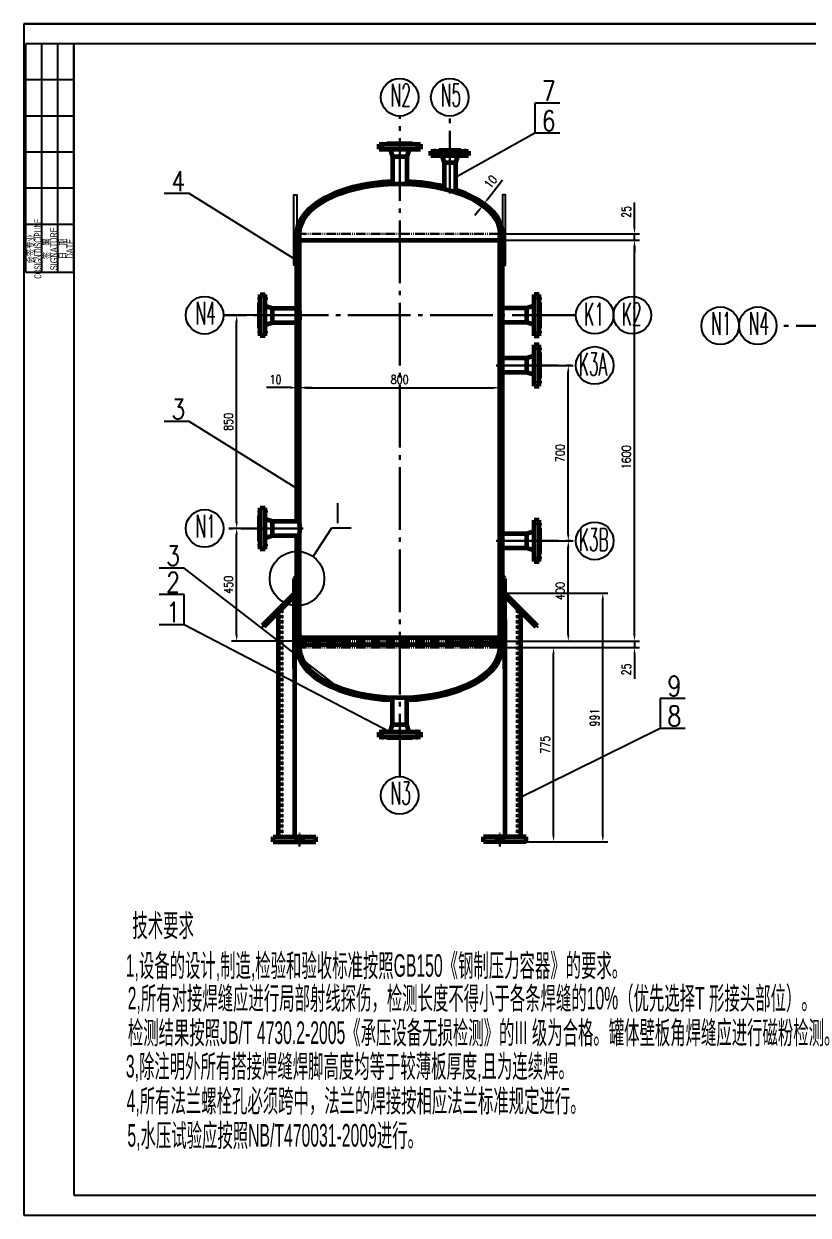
# Model space of a CAD drawing. Header units: millimetres. Extents: x 45618 to 52346, y 25375 to 30127.
# Drawn here: x 45618 to 48749, y 25375 to 30127 of the extents above; entities that cross this region are included whole.
import ezdxf
from ezdxf.enums import TextEntityAlignment as Align

# ---------------------------------------------------------------- set-up
doc = ezdxf.new("R2010")
doc.units = ezdxf.units.MM
for name, pattern in [('JXX-L', [2.95, 1.9, -0.25, 0.15, -0.25, 0.15, -0.25]), ('XX-L', [1.25, 0.75, -0.5]), ('ZXX-L', [3.28, 2.5, -0.3, 0.18, -0.3]), ('ZXX-S', [1.27, 0.75, -0.2, 0.12, -0.2])]:
    doc.linetypes.add(name, pattern=pattern)
for name, color, linetype in [('01粗实线层', 7, 'Continuous'), ('09图框与明细表层', 4, 'Continuous'), ('11引出线层', 4, 'Continuous'), ('2细线层', 4, 'Continuous'), ('7标注层', 4, 'Continuous')]:
    doc.layers.add(name, color=color, linetype=linetype)
for name, color, linetype, lineweight in [('A 粗实线', 7, 'Continuous', 60), ('D 短中心线', 1, 'ZXX-S', 30), ('E 长中心线', 1, 'ZXX-L', 30), ('G 长虚线', 6, 'XX-L', 40), ('I 长双点线', 3, 'JXX-L', 30)]:
    doc.layers.add(name, color=color, linetype=linetype, lineweight=lineweight)
doc.styles.add('PC_TEXTSTYLE', font='romans.shx', dxfattribs={"width": 0.75, "bigfont": 'hztxt.shx'})
doc.styles.get("Standard").update_dxf_attribs({"font": 'arial.ttf'})
doc.styles.add('TH_GBDIM', font='romans.shx', dxfattribs={"width": 0.8, "bigfont": 'gbcbig.shx'})
doc.styles.add('残雪', font='romans.shx', dxfattribs={"width": 0.5, "bigfont": 'hztxt.shx'})
doc.dimstyles.new('TH_GBDIM', dxfattribs={"dimscale": 10, "dimtxt": 3.5, "dimasz": 2.5, "dimexe": 2, "dimexo": 0, "dimgap": 1.5, "dimtad": 1, "dimdec": 0, "dimzin": 0, "dimdsep": 46, "dimtxsty": 'TH_GBDIM', "dimcen": 2.5, "dimclrd": 130, "dimclre": 130, "dimclrt": 3, "dimadec": 0, "dimazin": 0, "dimtfac": 0.714286, "dimtdec": 0, "dimtmove": 0, "dimatfit": 3, "dimfxl": 1, "dimtzin": 0, "dimlwd": -1, "dimlwe": -1, "dimarcsym": 0})

# ---------------------------------------------------------------- blocks, each defined once
blk = doc.blocks.new('A$C52DB683A')
at = {"layer": '09图框与明细表层', "color": 7}
for p, q in [((24, 114), (0, 114)), ((0, 0), (0, 114)), ((24, 0), (24, 114)), ((24, 0), (0, 0))]:
    blk.add_line(p, q, dxfattribs=at)
at = {"layer": '11引出线层'}
for p, q in [((8, 0), (8, 114)), ((16, 0), (16, 114)), ((24, 96), (0, 96)), ((24, 78), (0, 78)), ((24, 60), (0, 60)), ((24, 42), (0, 42)), ((24, 24), (0, 24))]:
    blk.add_line(p, q, dxfattribs=at)
at = {"layer": '09图框与明细表层', "color": 7}
for s, width, p in [('会签专业', 0.75, (2.25, 11.83)), ('COSIGN DISCIPLINE', 0.5, (6, 11.83)), ('SIGNATURE', 0.75, (14, 11.83)), ('签   署', 0.75, (10.5, 11.83)), ('日   期', 0.75, (18.25, 11.83)), ('DATE', 0.75, (22, 11.83))]:
    blk.add_text(s, height=3.5, rotation=90, dxfattribs=dict(at, width=width)).set_placement(p, align=Align.MIDDLE)
blk = doc.blocks.new('*D83')
at = {"color": 130, "transparency": 16777216}
for p, q in [((46718.3, 28648), (46718.3, 28695.3)), ((46743.3, 28675.3), (47493.3, 28675.3)), ((47518.3, 28648), (47518.3, 28695.3))]:
    blk.add_line(p, q, dxfattribs=at)
for points in [[(46743.3, 28679.4), (46743.3, 28671.1), (46718.3, 28675.3)], [(47493.3, 28679.4), (47493.3, 28671.1), (47518.3, 28675.3)]]:
    blk.add_solid(points, dxfattribs=at)
at = {"layer": 'Defpoints', "color": 0, "transparency": 16777216}
for p in [(47518.3, 28675.3), (46718.3, 28648), (47518.3, 28648)]:
    blk.add_point(p, dxfattribs=at)
at = {"color": 3, "transparency": 16777216, "insert": (47118.3, 28707.8), "char_height": 35, "attachment_point": 5, "style": 'TH_GBDIM'}
blk.add_mtext('800', dxfattribs=at)
blk = doc.blocks.new('*D84')
at = {"color": 130, "transparency": 16777216}
for p, q in [((46683.3, 28675.9), (46587, 28675.9)), ((46708.3, 28675.3), (46708.3, 28695.9)), ((46718.3, 28675.9), (46708.3, 28675.9)), ((46718.3, 28675.3), (46718.3, 28695.9)), ((46743.3, 28675.9), (46768.3, 28675.9))]:
    blk.add_line(p, q, dxfattribs=at)
for points in [[(46683.3, 28680), (46683.3, 28671.7), (46708.3, 28675.9)], [(46743.3, 28680), (46743.3, 28671.7), (46718.3, 28675.9)]]:
    blk.add_solid(points, dxfattribs=at)
at = {"layer": 'Defpoints', "color": 0, "transparency": 16777216}
for p in [(46708.3, 28675.3), (46718.3, 28675.9), (46718.3, 28675.3)]:
    blk.add_point(p, dxfattribs=at)
at = {"color": 3, "transparency": 16777216, "insert": (46622.6, 28708.4), "char_height": 35, "attachment_point": 5, "style": 'TH_GBDIM'}
blk.add_mtext('10', dxfattribs=at)
blk = doc.blocks.new('*D85')
at = {"color": 130, "transparency": 16777216}
for p, q in [((47336.5, 29264.3), (48075.7, 29264.3)), ((48055.7, 27689.3), (48055.7, 29239.3)), ((47336.5, 27664.3), (48075.7, 27664.3))]:
    blk.add_line(p, q, dxfattribs=at)
for points in [[(48051.5, 29239.3), (48059.9, 29239.3), (48055.7, 29264.3)], [(48051.5, 27689.3), (48059.9, 27689.3), (48055.7, 27664.3)]]:
    blk.add_solid(points, dxfattribs=at)
at = {"layer": 'Defpoints', "color": 0, "transparency": 16777216}
for p in [(47336.5, 29264.3), (48055.7, 29264.3), (47336.5, 27664.3)]:
    blk.add_point(p, dxfattribs=at)
at = {"color": 3, "transparency": 16777216, "insert": (48023.2, 28398), "char_height": 35, "attachment_point": 5, "rotation": 90, "style": 'TH_GBDIM'}
blk.add_mtext('1600', dxfattribs=at)
blk = doc.blocks.new('*D86')
at = {"color": 130, "transparency": 16777216}
for p, q in [((48055.7, 29314.3), (48055.7, 29414.6)), ((47475.7, 29289.3), (48075.7, 29289.3)), ((48055.7, 29264.3), (48055.7, 29289.3)), ((47475.7, 29264.3), (48075.7, 29264.3)), ((48055.7, 29239.3), (48055.7, 29214.3))]:
    blk.add_line(p, q, dxfattribs=at)
for points in [[(48051.5, 29314.3), (48059.9, 29314.3), (48055.7, 29289.3)], [(48051.5, 29239.3), (48059.9, 29239.3), (48055.7, 29264.3)]]:
    blk.add_solid(points, dxfattribs=at)
at = {"layer": 'Defpoints', "color": 0, "transparency": 16777216}
for p in [(47475.7, 29289.3), (48055.7, 29289.3), (47475.7, 29264.3)]:
    blk.add_point(p, dxfattribs=at)
at = {"color": 3, "transparency": 16777216, "insert": (48023.2, 29376.9), "char_height": 35, "attachment_point": 5, "rotation": 90, "style": 'TH_GBDIM'}
blk.add_mtext('25', dxfattribs=at)
blk = doc.blocks.new('*D87')
at = {"color": 130, "transparency": 16777216}
for p, q in [((48055.7, 27689.3), (48055.7, 27714.3)), ((47492.5, 27664.3), (48075.7, 27664.3)), ((48055.7, 27664.3), (48055.7, 27639.3)), ((47492.5, 27639.3), (48075.7, 27639.3)), ((48055.7, 27614.3), (48055.7, 27513.9))]:
    blk.add_line(p, q, dxfattribs=at)
for points in [[(48051.5, 27689.3), (48059.9, 27689.3), (48055.7, 27664.3)], [(48051.5, 27614.3), (48059.9, 27614.3), (48055.7, 27639.3)]]:
    blk.add_solid(points, dxfattribs=at)
at = {"layer": 'Defpoints', "color": 0, "transparency": 16777216}
for p in [(47492.5, 27664.3), (47492.5, 27639.3), (48055.7, 27639.3)]:
    blk.add_point(p, dxfattribs=at)
at = {"color": 3, "transparency": 16777216, "insert": (48023.2, 27551.6), "char_height": 35, "attachment_point": 5, "rotation": 90, "style": 'TH_GBDIM'}
blk.add_mtext('25', dxfattribs=at)
blk = doc.blocks.new('*D88')
at = {"color": 130, "transparency": 16777216}
for p, q in [((47538.3, 27855.6), (47949.2, 27855.6)), ((47929.2, 26889.3), (47929.2, 27830.6)), ((47479.3, 26864.3), (47949.2, 26864.3))]:
    blk.add_line(p, q, dxfattribs=at)
for points in [[(47925, 27830.6), (47933.4, 27830.6), (47929.2, 27855.6)], [(47925, 26889.3), (47933.4, 26889.3), (47929.2, 26864.3)]]:
    blk.add_solid(points, dxfattribs=at)
at = {"layer": 'Defpoints', "color": 0, "transparency": 16777216}
for p in [(47538.3, 27855.6), (47929.2, 27855.6), (47479.3, 26864.3)]:
    blk.add_point(p, dxfattribs=at)
at = {"color": 3, "transparency": 16777216, "insert": (47896.7, 27359.9), "char_height": 35, "attachment_point": 5, "rotation": 90, "style": 'TH_GBDIM'}
blk.add_mtext('991', dxfattribs=at)
blk = doc.blocks.new('*D89')
at = {"color": 130, "transparency": 16777216}
for p, q in [((47518.3, 27639.3), (47752.4, 27639.3)), ((47732.4, 26889.3), (47732.4, 27614.3)), ((47559.5, 26864.3), (47752.4, 26864.3))]:
    blk.add_line(p, q, dxfattribs=at)
for points in [[(47728.3, 27614.3), (47736.6, 27614.3), (47732.4, 27639.3)], [(47728.3, 26889.3), (47736.6, 26889.3), (47732.4, 26864.3)]]:
    blk.add_solid(points, dxfattribs=at)
at = {"layer": 'Defpoints', "color": 0, "transparency": 16777216}
for p in [(47518.3, 27639.3), (47732.4, 27639.3), (47559.5, 26864.3)]:
    blk.add_point(p, dxfattribs=at)
at = {"color": 3, "transparency": 16777216, "insert": (47699.9, 27251.8), "char_height": 35, "attachment_point": 5, "rotation": 90, "style": 'TH_GBDIM'}
blk.add_mtext('775', dxfattribs=at)
blk = doc.blocks.new('*D90')
at = {"color": 130, "transparency": 16777216}
for p, q in [((46640.1, 28114.3), (46447.4, 28114.3)), ((46467.4, 27689.3), (46467.4, 28089.3)), ((46883.1, 27664.3), (46447.4, 27664.3))]:
    blk.add_line(p, q, dxfattribs=at)
for points in [[(46463.3, 28089.3), (46471.6, 28089.3), (46467.4, 28114.3)], [(46463.3, 27689.3), (46471.6, 27689.3), (46467.4, 27664.3)]]:
    blk.add_solid(points, dxfattribs=at)
at = {"layer": 'Defpoints', "color": 0, "transparency": 16777216}
for p in [(46467.4, 28114.3), (46640.1, 28114.3), (46883.1, 27664.3)]:
    blk.add_point(p, dxfattribs=at)
at = {"color": 3, "transparency": 16777216, "insert": (46434.9, 27889.3), "char_height": 35, "attachment_point": 5, "rotation": 90, "style": 'TH_GBDIM'}
blk.add_mtext('450', dxfattribs=at)
blk = doc.blocks.new('*D91')
at = {"color": 130, "transparency": 16777216}
for p, q in [((47571.9, 28064.3), (47811.5, 28064.3)), ((47791.5, 27689.3), (47791.5, 28039.3)), ((47556.2, 27664.3), (47811.5, 27664.3))]:
    blk.add_line(p, q, dxfattribs=at)
for points in [[(47787.4, 28039.3), (47795.7, 28039.3), (47791.5, 28064.3)], [(47787.4, 27689.3), (47795.7, 27689.3), (47791.5, 27664.3)]]:
    blk.add_solid(points, dxfattribs=at)
at = {"layer": 'Defpoints', "color": 0, "transparency": 16777216}
for p in [(47571.9, 28064.3), (47791.5, 28064.3), (47556.2, 27664.3)]:
    blk.add_point(p, dxfattribs=at)
at = {"color": 3, "transparency": 16777216, "insert": (47759, 27864.3), "char_height": 35, "attachment_point": 5, "rotation": 90, "style": 'TH_GBDIM'}
blk.add_mtext('400', dxfattribs=at)
blk = doc.blocks.new('*D92')
at = {"color": 130, "transparency": 16777216}
for p, q in [((46655.7, 28964.3), (46447.4, 28964.3)), ((46467.4, 28139.3), (46467.4, 28939.3)), ((46655.7, 28114.3), (46447.4, 28114.3))]:
    blk.add_line(p, q, dxfattribs=at)
for points in [[(46463.3, 28939.3), (46471.6, 28939.3), (46467.4, 28964.3)], [(46463.3, 28139.3), (46471.6, 28139.3), (46467.4, 28114.3)]]:
    blk.add_solid(points, dxfattribs=at)
at = {"layer": 'Defpoints', "color": 0, "transparency": 16777216}
for p in [(46467.4, 28964.3), (46655.7, 28964.3), (46655.7, 28114.3)]:
    blk.add_point(p, dxfattribs=at)
at = {"color": 3, "transparency": 16777216, "insert": (46434.9, 28539.3), "char_height": 35, "attachment_point": 5, "rotation": 90, "style": 'TH_GBDIM'}
blk.add_mtext('850', dxfattribs=at)
blk = doc.blocks.new('*D93')
at = {"color": 130, "transparency": 16777216}
for p, q in [((47571.9, 28764.3), (47811.5, 28764.3)), ((47791.5, 28089.3), (47791.5, 28739.3)), ((47571.9, 28064.3), (47811.5, 28064.3))]:
    blk.add_line(p, q, dxfattribs=at)
for points in [[(47787.4, 28739.3), (47795.7, 28739.3), (47791.5, 28764.3)], [(47787.4, 28089.3), (47795.7, 28089.3), (47791.5, 28064.3)]]:
    blk.add_solid(points, dxfattribs=at)
at = {"layer": 'Defpoints', "color": 0, "transparency": 16777216}
for p in [(47571.9, 28764.3), (47791.5, 28764.3), (47571.9, 28064.3)]:
    blk.add_point(p, dxfattribs=at)
at = {"color": 3, "transparency": 16777216, "insert": (47759, 28414.3), "char_height": 35, "attachment_point": 5, "rotation": 90, "style": 'TH_GBDIM'}
blk.add_mtext('700', dxfattribs=at)
blk = doc.blocks.new('*D94')
at = {"color": 130, "transparency": 16777216}
for p, q in [((47470.3, 29429), (47529.3, 29505.2)), ((47460.1, 29405.2), (47439.2, 29421.4)), ((47434, 29381.9), (47418.7, 29362.1)), ((47454.3, 29397.8), (47433.4, 29413.9)), ((47449.3, 29401.7), (47455, 29409.2))]:
    blk.add_line(p, q, dxfattribs=at)
for points in [[(47467, 29431.5), (47473.6, 29426.4), (47455, 29409.2)], [(47430.7, 29384.5), (47437.3, 29379.4), (47449.3, 29401.7)]]:
    blk.add_solid(points, dxfattribs=at)
at = {"layer": 'Defpoints', "color": 0, "transparency": 16777216}
for p in [(47454.3, 29397.8), (47455, 29409.2), (47460.1, 29405.2)]:
    blk.add_point(p, dxfattribs=at)
at = {"color": 3, "transparency": 16777216, "insert": (47481.7, 29496.8), "char_height": 35, "attachment_point": 5, "rotation": 52.2844, "style": 'TH_GBDIM'}
blk.add_mtext('10', dxfattribs=at)

msp = doc.modelspace()

# ---------------------------------------------------------------- hatches: boundary and pattern name
at = {"layer": 'A 粗实线'}
for points in [[(46708.3, 27924.1), (46708.3, 27914.3), (46698.3, 27914.3)], [(47528.3, 27924.1), (47528.3, 27914.3), (47538.3, 27914.3)], [(46698.3, 27714.3), (46708.3, 27714.3), (46708.3, 27705.3)], [(47538.3, 27714.3), (47528.3, 27714.3), (47528.3, 27705.3)], [(46718.3, 27679.3), (46726.3, 27679.3), (46718.3, 27686.4)], [(47518.3, 27679.3), (47510.3, 27679.3), (47518.3, 27686.4)]]:
    msp.add_hatch(color=256, dxfattribs=at).paths.add_polyline_path(points)

# ---------------------------------------------------------------- linework, layer by layer
at = {"color": 0}
for p, q in [((46772.6, 28002.2), (46848, 28117.1)), ((46848, 28117.1), (46924.2, 28117.1))]:
    msp.add_line(p, q, dxfattribs=at)
for points in [[(46708.3, 29164.3), (46696.3, 29164.3), (46696.3, 29444.3), (46708.3, 29444.3)], [(47528.3, 29164.3), (47540.3, 29164.3), (47540.3, 29444.3), (47528.3, 29444.3)]]:
    msp.add_lwpolyline(points, close=True, dxfattribs=at)
for centre, radius in [((47118.3, 29833.7), 75), ((47318.3, 29833.7), 75), ((46339.6, 28964.3), 75), ((47897, 28964.8), 75), ((48047, 28964.8), 75), ((48398, 28922.7), 75), ((48548, 28922.7), 75), ((47897, 28764.3), 75), ((46339.6, 28114.3), 75), ((47897, 28064.3), 75), ((46708.3, 27914.3), 108.9), ((47118.3, 27049.3), 75)]:
    msp.add_circle(centre, radius, dxfattribs=at)
at = {"layer": '09图框与明细表层'}
for p, q in [((45617.7, 30126.9), (52345.7, 30126.9)), ((45617.7, 30126.9), (45617.7, 25374.9)), ((52345.7, 30126.9), (45617.7, 30126.9)), ((45617.7, 25374.9), (52345.7, 25374.9))]:
    msp.add_line(p, q, dxfattribs=at)
at = {"layer": '09图框与明细表层', "color": 7}
for p, q in [((52265.7, 30046.9), (45817.7, 30046.9)), ((45817.7, 30046.9), (45817.7, 25454.9)), ((45817.7, 25454.9), (52265.7, 25454.9))]:
    msp.add_line(p, q, dxfattribs=at)
at = {"layer": '7标注层'}
for p, q in [((47757.3, 29810.7), (47657.3, 29810.7)), ((47657.3, 29810.7), (47657.3, 29690.7)), ((47657.3, 29690.7), (47340.8, 29514.5)), ((47757.3, 29690.7), (47657.3, 29690.7)), ((46278.2, 29450.2), (46178.2, 29450.2)), ((46708.3, 29183.1), (46278.2, 29450.2)), ((46278.2, 28540.4), (46178.2, 28540.4)), ((46708.3, 28273.3), (46278.2, 28540.4)), ((46257.7, 27955.8), (46157.7, 27955.8)), ((46873, 27481.3), (46257.7, 27955.8)), ((46257.7, 27850.2), (46157.7, 27850.2)), ((46257.7, 27730.2), (46257.7, 27850.2)), ((46257.7, 27730.2), (46157.7, 27730.2)), ((47080.3, 27301.9), (46257.7, 27730.2)), ((48258.7, 27436.3), (48158.7, 27436.3)), ((48158.7, 27436.3), (48158.7, 27316.3)), ((48158.7, 27316.3), (47587.8, 27034.2)), ((48258.7, 27316.3), (48158.7, 27316.3))]:
    msp.add_line(p, q, dxfattribs=at)
at = {"layer": 'A 粗实线'}
for p, q in [((47035.8, 29626.3), (47035.8, 29646.3)), ((47035.8, 29646.3), (47200.8, 29646.3)), ((47035.8, 29626.3), (47200.8, 29626.3)), ((47067.3, 29646.3), (47067.3, 29649.3)), ((47067.3, 29649.3), (47169.3, 29649.3)), ((47080.3, 29626.3), (47089.8, 29597.3)), ((47156.3, 29626.3), (47146.8, 29597.3)), ((47169.3, 29649.3), (47169.3, 29646.3)), ((47200.8, 29646.3), (47200.8, 29626.3)), ((47243.3, 29601.6), (47243.3, 29619.6)), ((47243.3, 29619.6), (47393.3, 29619.6)), ((47274.3, 29619.6), (47274.3, 29622.6)), ((47274.3, 29622.6), (47362.3, 29622.6)), ((47362.3, 29622.6), (47362.3, 29619.6)), ((47393.3, 29619.6), (47393.3, 29601.6)), ((47089.8, 29597.3), (47089.8, 29488.8)), ((47089.8, 29597.3), (47146.8, 29597.3)), ((47146.8, 29597.3), (47146.8, 29488.8)), ((47243.3, 29601.6), (47393.3, 29601.6)), ((47286.3, 29601.6), (47295.8, 29573.6)), ((47295.8, 29573.6), (47295.8, 29468.5)), ((47295.8, 29573.6), (47340.8, 29573.6)), ((47350.3, 29601.6), (47340.8, 29573.6)), ((47340.8, 29573.6), (47340.8, 29455.5)), ((47089.8, 29488.8), (47146.8, 29488.8)), ((46708.3, 28142.8), (46708.3, 29289.3)), ((46718.3, 28142.8), (46718.3, 29289.3)), ((47518.3, 27639.3), (47518.3, 29289.3)), ((47528.3, 27639.3), (47528.3, 29289.3)), ((46708.3, 29264.3), (47528.3, 29264.3)), ((46561.3, 28881.8), (46561.3, 29046.8)), ((46561.3, 29046.8), (46581.3, 29046.8)), ((46581.3, 28881.8), (46581.3, 29046.8)), ((47675.3, 29046.8), (47655.3, 29046.8)), ((47655.3, 28881.8), (47655.3, 29046.8)), ((47675.3, 28881.8), (47675.3, 29046.8)), ((46558.3, 28913.3), (46558.3, 29015.3)), ((46558.3, 29015.3), (46561.3, 29015.3)), ((46558.3, 28935.8), (46558.3, 28992.8)), ((46581.3, 29002.3), (46610.3, 28992.8)), ((46610.3, 28992.8), (46718.3, 28992.8)), ((46610.3, 28935.8), (46610.3, 28992.8)), ((47626.3, 28992.8), (47518.3, 28992.8)), ((47655.3, 29002.3), (47626.3, 28992.8)), ((47626.3, 28935.8), (47626.3, 28992.8)), ((47678.3, 29015.3), (47675.3, 29015.3)), ((47678.3, 28913.3), (47678.3, 29015.3)), ((47678.3, 28935.8), (47678.3, 28992.8)), ((46561.3, 28913.3), (46558.3, 28913.3)), ((46581.3, 28926.3), (46610.3, 28935.8)), ((46610.3, 28935.8), (46718.3, 28935.8)), ((47626.3, 28935.8), (47518.3, 28935.8)), ((47655.3, 28926.3), (47626.3, 28935.8)), ((47675.3, 28913.3), (47678.3, 28913.3)), ((46581.3, 28881.8), (46561.3, 28881.8)), ((47655.3, 28881.8), (47675.3, 28881.8)), ((47675.3, 28846.8), (47655.3, 28846.8)), ((47655.3, 28681.8), (47655.3, 28846.8)), ((47675.3, 28681.8), (47675.3, 28846.8)), ((47655.3, 28802.3), (47626.3, 28792.8)), ((47678.3, 28815.3), (47675.3, 28815.3)), ((47678.3, 28713.3), (47678.3, 28815.3)), ((47626.3, 28792.8), (47518.3, 28792.8)), ((47626.3, 28735.8), (47626.3, 28792.8)), ((47678.3, 28735.8), (47678.3, 28792.8)), ((47626.3, 28735.8), (47518.3, 28735.8)), ((47655.3, 28726.3), (47626.3, 28735.8)), ((47675.3, 28713.3), (47678.3, 28713.3)), ((47655.3, 28681.8), (47675.3, 28681.8)), ((46561.3, 28031.8), (46561.3, 28196.8)), ((46561.3, 28196.8), (46581.3, 28196.8)), ((46581.3, 28031.8), (46581.3, 28196.8)), ((46558.3, 28063.3), (46558.3, 28165.3)), ((46558.3, 28165.3), (46561.3, 28165.3)), ((46558.3, 28085.8), (46558.3, 28142.8)), ((46581.3, 28152.3), (46610.3, 28142.8)), ((46610.3, 28142.8), (46718.3, 28142.8)), ((46610.3, 28085.8), (46610.3, 28142.8)), ((47675.3, 28146.8), (47655.3, 28146.8)), ((47655.3, 27981.8), (47655.3, 28146.8)), ((47675.3, 27981.8), (47675.3, 28146.8)), ((46581.3, 28076.3), (46610.3, 28085.8)), ((46610.3, 28085.8), (46718.3, 28085.8)), ((46708.3, 27639.3), (46708.3, 28085.8)), ((46718.3, 27639.3), (46718.3, 28085.8)), ((47626.3, 28092.8), (47518.3, 28092.8)), ((47655.3, 28102.3), (47626.3, 28092.8)), ((47626.3, 28035.8), (47626.3, 28092.8)), ((47678.3, 28115.3), (47675.3, 28115.3)), ((47678.3, 28013.3), (47678.3, 28115.3)), ((47678.3, 28035.8), (47678.3, 28092.8)), ((46561.3, 28063.3), (46558.3, 28063.3)), ((46581.3, 28031.8), (46561.3, 28031.8)), ((47626.3, 28035.8), (47518.3, 28035.8)), ((47655.3, 28026.3), (47626.3, 28035.8)), ((47675.3, 28013.3), (47678.3, 28013.3)), ((47655.3, 27981.8), (47675.3, 27981.8)), ((46698.3, 27914.3), (46708.3, 27924.1)), ((46708.3, 27914.3), (46698.3, 27914.3)), ((46698.3, 27555.3), (46698.3, 27914.3)), ((47538.3, 27914.3), (47528.3, 27924.1)), ((47528.3, 27914.3), (47538.3, 27914.3)), ((47538.3, 27555.3), (47538.3, 27914.3)), ((46698.3, 27855.6), (46569.6, 27726.9)), ((46698.3, 27844.3), (46692.6, 27849.9)), ((47538.3, 27855.6), (47667, 27726.9)), ((47538.3, 27844.3), (47544, 27849.9)), ((46698.3, 27844.3), (46575.3, 27721.3)), ((47538.3, 27844.3), (47661.3, 27721.3)), ((46634.7, 26884.3), (46634.7, 27780.6)), ((47601.9, 26884.3), (47601.9, 27780.6)), ((46569.6, 27726.9), (46575.3, 27721.3)), ((46698.3, 27750.9), (46698.3, 26884.3)), ((46698.3, 27714.3), (46708.3, 27705.3)), ((46708.3, 27714.3), (46698.3, 27714.3)), ((47538.3, 27714.3), (47528.3, 27705.3)), ((47528.3, 27714.3), (47538.3, 27714.3)), ((47538.3, 27750.9), (47538.3, 26884.3)), ((47667, 27726.9), (47661.3, 27721.3)), ((46726.3, 27679.3), (46718.3, 27686.4)), ((46726.3, 27679.3), (47510.3, 27679.3)), ((46726.3, 27679.3), (46726.3, 27649.3)), ((47510.3, 27679.3), (47518.3, 27686.4)), ((47510.3, 27679.3), (47510.3, 27649.3)), ((47510.3, 27649.3), (46718.3, 27649.3)), ((47510.3, 27649.3), (47518.3, 27649.3)), ((47089.8, 27330.9), (47089.8, 27439.8)), ((47102.3, 27439.4), (47134.3, 27439.4)), ((47146.8, 27330.9), (47146.8, 27439.8)), ((47080.3, 27301.9), (47089.8, 27330.9)), ((47146.8, 27330.9), (47089.8, 27330.9)), ((47156.3, 27301.9), (47146.8, 27330.9)), ((47035.8, 27281.9), (47035.8, 27301.9)), ((47200.8, 27301.9), (47035.8, 27301.9)), ((47200.8, 27281.9), (47035.8, 27281.9)), ((47067.3, 27278.9), (47067.3, 27281.9)), ((47169.3, 27278.9), (47067.3, 27278.9)), ((47169.3, 27281.9), (47169.3, 27278.9)), ((47200.8, 27301.9), (47200.8, 27281.9)), ((46613.5, 26884.3), (46783.2, 26884.3)), ((46613.5, 26864.3), (46613.5, 26884.3)), ((46613.5, 26864.3), (46783.2, 26864.3)), ((46706.3, 26884.3), (46706.3, 26864.3)), ((46730.3, 26884.3), (46730.3, 26864.3)), ((46783.2, 26864.3), (46783.2, 26884.3)), ((47623.1, 26884.3), (47453.4, 26884.3)), ((47453.4, 26864.3), (47453.4, 26884.3)), ((47623.1, 26864.3), (47453.4, 26864.3)), ((47506.3, 26884.3), (47506.3, 26864.3)), ((47530.3, 26884.3), (47530.3, 26864.3)), ((47623.1, 26864.3), (47623.1, 26884.3))]:
    msp.add_line(p, q, dxfattribs=at)
for centre, start, end in [((46319.3, 28964.3), 355.9142, 4.0858), ((47917.3, 28964.3), 175.9142, 184.0858), ((47917.3, 28764.3), 175.9142, 184.0858), ((46319.3, 28114.3), 355.9142, 4.0858), ((47917.3, 28064.3), 175.9142, 184.0858)]:
    msp.add_arc(centre, 400, start, end, dxfattribs=at)
at = {"layer": 'A 粗实线', "extrusion": (0, 0, -1)}
for major_axis, ratio, start_param, end_param in [((-410, 0), 0.512195, 0, 1.09582), ((400, 0), 0.5, 3.141593, 4.641079), ((410, 0), 0.512195, 4.237413, 4.642821), ((410, 0), 0.512195, -1.501228, -1.123059), ((400, 0), 0.5, -1.499486, 0), ((410, 0), 0.512195, -0.997168, 0)]:
    msp.add_ellipse((47118.3, 29289.3), major_axis=major_axis, ratio=ratio, start_param=start_param, end_param=end_param, dxfattribs=at)
at = {"layer": 'A 粗实线'}
for major_axis, ratio, start_param, end_param in [((410, 0), 0.512195, 3.141593, 4.642936), ((400, 0), 0.5, 3.141593, 4.672378), ((400, 0), 0.5, 4.7524, 6.283185), ((410, 0), 0.512195, 4.781957, 6.283185)]:
    msp.add_ellipse((47118.3, 27639.3), major_axis=major_axis, ratio=ratio, start_param=start_param, end_param=end_param, dxfattribs=at)
for points in [[(47089.8, 29488.8), (47079.8, 29498.4), (47089.8, 29508.8)], [(47146.8, 29488.8), (47156.8, 29498.4), (47146.8, 29508.8)], [(47295.8, 29468.5), (47286.3, 29480.8), (47295.8, 29488.5)], [(47340.8, 29455.5), (47349.8, 29462.6), (47340.8, 29475.5)], [(46718.3, 29264.3), (46708.3, 29271.3), (46708.3, 29257.3)], [(47518.3, 29264.3), (47528.3, 29271.3), (47528.3, 29257.3)], [(46718.3, 28992.8), (46708.3, 29002.8), (46698.3, 28992.8)], [(47518.3, 28992.8), (47528.3, 29002.8), (47538.3, 28992.8)], [(46718.3, 28935.8), (46708.3, 28925.8), (46698.3, 28935.8)], [(47518.3, 28935.8), (47528.3, 28925.8), (47538.3, 28935.8)], [(47518.3, 28792.8), (47528.3, 28802.8), (47538.3, 28792.8)], [(47518.3, 28735.8), (47528.3, 28725.8), (47538.3, 28735.8)], [(46718.3, 28142.8), (46708.3, 28152.8), (46698.3, 28142.8)], [(46718.3, 28085.8), (46708.3, 28075.8), (46698.3, 28085.8)], [(47518.3, 28092.8), (47528.3, 28102.8), (47538.3, 28092.8)], [(47518.3, 28035.8), (47528.3, 28025.8), (47538.3, 28035.8)], [(46692.6, 27849.9), (46698.3, 27844.3), (46698.3, 27855.6)], [(47544, 27849.9), (47538.3, 27844.3), (47538.3, 27855.6)], [(46718.3, 27664.3), (46708.3, 27657.3), (46708.3, 27671.3)], [(47518.3, 27664.3), (47528.3, 27657.3), (47528.3, 27671.3)], [(47089.8, 27439.4), (47079.8, 27429.9), (47089.8, 27419.4)], [(47146.8, 27439.4), (47156.8, 27429.9), (47146.8, 27419.4)]]:
    msp.add_solid(points, dxfattribs=at)
at = {"layer": 'D 短中心线'}
for p, q in [((47051.5, 29656.3), (47051.5, 29616.3)), ((47185, 29656.3), (47185, 29616.3)), ((47258.8, 29628.6), (47258.8, 29592.6)), ((47377.8, 29628.6), (47377.8, 29592.6)), ((46551.3, 29031), (46591.3, 29031)), ((47685.3, 29031), (47645.3, 29031)), ((46551.3, 28897.5), (46591.3, 28897.5)), ((47685.3, 28897.5), (47645.3, 28897.5)), ((47685.3, 28831), (47645.3, 28831)), ((47685.3, 28697.5), (47645.3, 28697.5)), ((46551.3, 28181), (46591.3, 28181)), ((47685.3, 28131), (47645.3, 28131)), ((46551.3, 28047.5), (46591.3, 28047.5)), ((47685.3, 27997.5), (47645.3, 27997.5)), ((47051.5, 27271.9), (47051.5, 27311.9)), ((47185, 27271.9), (47185, 27311.9)), ((46718.3, 26900), (46718.3, 26846)), ((47518.3, 26900), (47518.3, 26846))]:
    msp.add_line(p, q, dxfattribs=at)
at = {"layer": 'E 长中心线', "ltscale": 100}
for p, q in [((47118.3, 27124.3), (47118.3, 29758.7)), ((47318.3, 29450.7), (47318.3, 29758.7)), ((47817.6, 28964.3), (46414.6, 28964.3)), ((49934.6, 28922.7), (48623, 28922.7)), ((47503, 28764.3), (47822, 28764.3)), ((46733.6, 28114.3), (46414.6, 28114.3)), ((47503, 28064.3), (47822, 28064.3))]:
    msp.add_line(p, q, dxfattribs=at)
at = {"layer": 'G 长虚线'}
for p, q in [((46648.8, 26884.3), (46648.8, 27794.8)), ((47587.8, 26884.3), (47587.8, 27794.8))]:
    msp.add_line(p, q, dxfattribs=at)
at = {"layer": 'I 长双点线', "ltscale": 20}
for p, q in [((46708.3, 29289.3), (47528.3, 29289.3)), ((46708.3, 27664.3), (47528.3, 27664.3)), ((46708.3, 27639.3), (47528.3, 27639.3))]:
    msp.add_line(p, q, dxfattribs=at)

# ---------------------------------------------------------------- block references
at = {"layer": '01粗实线层', "xscale": 8, "yscale": 8, "zscale": 8}
msp.add_blockref('A$C52DB683A', (45625.7, 29134.9), dxfattribs=at)

# ---------------------------------------------------------------- texts
at = {"layer": '2细线层', "ltscale": 80, "style": '残雪', "width": 0.5}
for s, p in [('N2', (47082.5, 29797.3)), ('N5', (47282.5, 29797.3)), ('N4', (46303.8, 28927.9)), ('K1', (47855.3, 28923.9)), ('K2', (48005.3, 28923.9)), ('N1', (48362.2, 28886.3)), ('N4', (48512.2, 28886.3)), ('K3A', (47833.3, 28724.3)), ('N1', (46303.8, 28077.9)), ('K3B', (47833.3, 28024.3)), ('N3', (47082.5, 27012.9))]:
    msp.add_text(s, height=90, dxfattribs=at).set_placement(p)
at = {"layer": '2细线层', "ltscale": 80, "width": 0.5}
for s, p in [('技术要求 ', (46051.2, 26485.6)), ('1,设备的设计,制造,检验和验收标准按照GB150《钢制压力容器》的要求。', (46024.8, 26325.8)), ('2,所有对接焊缝应进行局部射线探伤，检测长度不得小于各条焊缝的10%%%（优先选择T 形接头部位）。', (46032.5, 26195.5)), ('检测结果按照JB/T 4730.2-2005《承压设备无损检测》的III 级为合格。罐体壁板角焊缝应进行磁粉检测。', (46033.1, 26057.9)), ('3,除注明外所有搭接焊缝焊脚高度均等于较薄板厚度,且为连续焊。', (46025.1, 25923.9)), ('4,所有法兰螺栓孔必须跨中，法兰的焊接按相应法兰标准规定进行。', (46028.2, 25786.1)), ('5,水压试验应按照NB/T470031-2009进行。', (46031.3, 25648.3))]:
    msp.add_text(s, height=90, dxfattribs=at).set_placement(p)
at = {"layer": '7标注层', "style": 'PC_TEXTSTYLE', "width": 0.8}
for s, p in [('7', (47686, 29820.1)), ('6', (47686, 29700.1)), ('4', (46206.9, 29459.6)), ('3', (46206.9, 28549.9)), ('I', (46859.4, 28134.5)), ('3', (46186.4, 27965.2)), ('2', (46186.4, 27859.6)), ('1', (46186.4, 27739.6)), ('9', (48187.4, 27445.7)), ('8', (48187.4, 27325.7))]:
    msp.add_text(s, height=80, dxfattribs=at).set_placement(p)

# ---------------------------------------------------------------- dimensions: what is measured, and where the dimension line sits
at = {"color": 0}
dim = msp.add_aligned_dim(p1=(47454.3, 29397.8), p2=(47460.1, 29405.2), distance=6.4, text='10', dimstyle='TH_GBDIM', dxfattribs=at)
dim.commit()
dim.dimension.update_dxf_attribs({"geometry": '*D94', "text_midpoint": (47481.7, 29496.8)})
for base, p1, p2, picture, middle in [((48055.7, 29289.3), (47475.7, 29264.3), (47475.7, 29289.3), '*D86', (48023.2, 29376.9)), ((46467.4, 28964.3), (46655.7, 28114.3), (46655.7, 28964.3), '*D92', (46434.9, 28539.3)), ((47791.5, 28764.3), (47571.9, 28064.3), (47571.9, 28764.3), '*D93', (47759, 28414.3)), ((46467.4, 28114.3), (46883.1, 27664.3), (46640.1, 28114.3), '*D90', (46434.9, 27889.3)), ((47791.5, 28064.3), (47556.2, 27664.3), (47571.9, 28064.3), '*D91', (47759, 27864.3)), ((47929.2, 27855.6), (47479.3, 26864.3), (47538.3, 27855.6), '*D88', (47896.7, 27359.9)), ((48055.7, 27639.3), (47492.5, 27664.3), (47492.5, 27639.3), '*D87', (48023.2, 27551.6)), ((47732.4, 27639.3), (47559.5, 26864.3), (47518.3, 27639.3), '*D89', (47699.9, 27251.8))]:
    dim = msp.add_linear_dim(base=base, p1=p1, p2=p2, angle=90, dimstyle='TH_GBDIM', dxfattribs=at)
    dim.commit()
    dim.dimension.update_dxf_attribs({"geometry": picture, "text_midpoint": middle})
dim = msp.add_linear_dim(base=(48055.7, 29264.3), p1=(47336.5, 27664.3), p2=(47336.5, 29264.3), angle=90, dimstyle='TH_GBDIM', dxfattribs=at)
dim.commit()
dim.dimension.update_dxf_attribs({"geometry": '*D85', "text_midpoint": (48055.7, 28398), "dimtype": 160})
dim = msp.add_linear_dim(base=(46718.3, 28675.9), p1=(46708.3, 28675.3), p2=(46718.3, 28675.3), dimstyle='TH_GBDIM', dxfattribs=at)
dim.commit()
dim.dimension.update_dxf_attribs({"geometry": '*D84', "text_midpoint": (46622.6, 28675.9), "dimtype": 160})
dim = msp.add_linear_dim(base=(47518.3, 28675.3), p1=(46718.3, 28648), p2=(47518.3, 28648), dimstyle='TH_GBDIM', dxfattribs=at)
dim.commit()
dim.dimension.update_dxf_attribs({"geometry": '*D83', "text_midpoint": (47118.3, 28707.8)})

doc.saveas('drawing.dxf')
